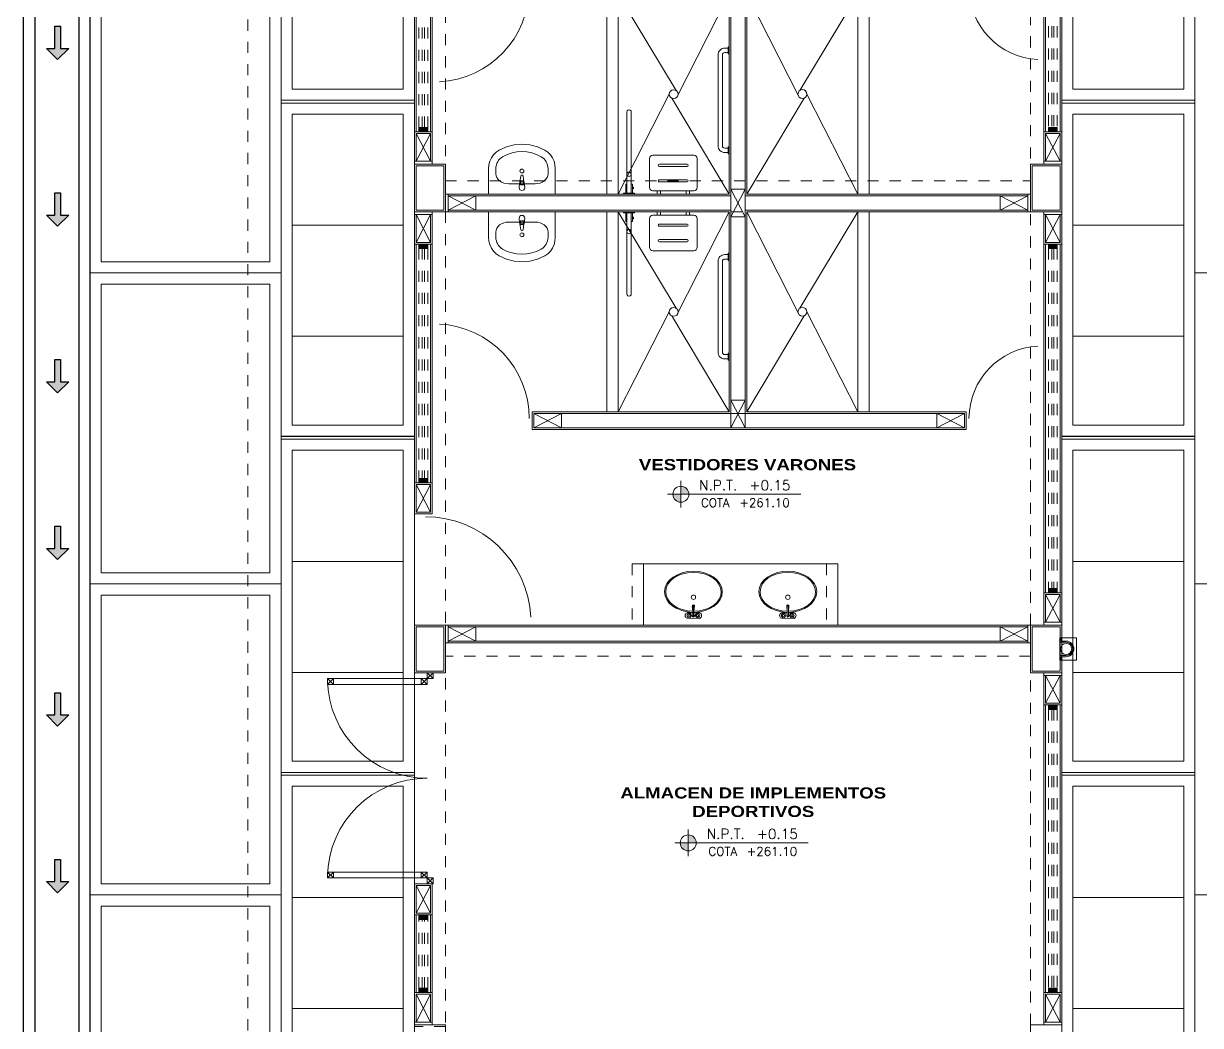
# Model space of a CAD drawing. Header units: metres. Extents: x 349703 to 349913, y 9282546 to 9282694.
# Drawn here: x 349797.55 to 349808.15, y 9282608.09 to 9282617.11 of the extents above; entities that cross this region are included whole.
import ezdxf
from ezdxf.enums import TextEntityAlignment as Align

# ---------------------------------------------------------------- set-up
doc = ezdxf.new("R2010")
doc.units = ezdxf.units.M
doc.header["$LTSCALE"] = 0.25
for name, pattern in [('01 nivel$0$HIDDEN2', [0.1875, 0.125, -0.0625]), ('DASHED', [1.524, 1.27, -0.254]), ('HIDDEN', [0.375, 0.25, -0.125])]:
    doc.linetypes.add(name, pattern=pattern)
for name, color, linetype, lineweight in [('.', 7, 'Continuous', 0), ('0_ CUNETAS', 160, 'Continuous', 5), ('0_VANOS', 30, 'Continuous', 9), ('ARQ-FONDO', 253, 'CONTINUOUS', 9), ('CUNETAS-RED', 5, 'CONTINUOUS', 18)]:
    doc.layers.add(name, color=color, linetype=linetype, lineweight=lineweight)
doc.styles.add('MOYO2', font='arialbd.ttf', dxfattribs={"width": 1.2})
doc.styles.add('TM-DIM', font='romans.shx')

# ---------------------------------------------------------------- blocks, each defined once
blk = doc.blocks.new('PUERTA METAL 180 PL')
at = {"layer": 'ARQ-FONDO', "lineweight": 0}
for p, q in [((0, -0.025), (0.05, 0.025)), ((0.05, -0.025), (0, 0.025)), ((1.75, -0.025), (1.8, 0.025)), ((1.8, -0.025), (1.75, 0.025)), ((0.05, -0.075), (0.1, -0.025)), ((0.1, -0.075), (0.05, -0.025)), ((1.7, -0.075), (1.75, -0.025)), ((1.75, -0.075), (1.7, -0.025)), ((0.05, -0.875), (0.1, -0.825)), ((0.1, -0.875), (0.05, -0.825)), ((1.7, -0.875), (1.75, -0.825)), ((1.75, -0.875), (1.7, -0.825))]:
    blk.add_line(p, q, dxfattribs=at)
at = {"layer": 'ARQ-FONDO'}
blk.add_lwpolyline([(0, -0.025), (0.05, -0.025), (0.05, 0.025), (0, 0.025)], close=True, dxfattribs=at)
at = {"layer": 'ARQ-FONDO', "lineweight": 20}
for points in [[(0.05, -0.025), (0, -0.025), (0, 0.025), (0.05, 0.025)], [(1.8, -0.025), (1.75, -0.025), (1.75, 0.025), (1.8, 0.025)], [(0.1, -0.075), (0.05, -0.075), (0.05, -0.025), (0.1, -0.025)], [(1.75, -0.075), (1.7, -0.075), (1.7, -0.025), (1.75, -0.025)], [(0.1, -0.875), (0.05, -0.875), (0.05, -0.825), (0.1, -0.825)], [(1.75, -0.875), (1.7, -0.875), (1.7, -0.825), (1.75, -0.825)]]:
    blk.add_lwpolyline(points, close=True, dxfattribs=at)
at = {"layer": 'ARQ-FONDO', "lineweight": 13}
for points in [[(0.1, -0.875), (0.1, -0.025), (0.05, -0.025), (0.05, -0.875)], [(1.7, -0.875), (1.7, -0.025), (1.75, -0.025), (1.75, -0.875)]]:
    blk.add_lwpolyline(points, close=True, dxfattribs=at)
at = {"layer": 'ARQ-FONDO', "lineweight": 0}
for centre, start, end in [((0.05, -0.025), 270.7041, 0), ((1.75, -0.025), 179.9997, 269.2959)]:
    blk.add_arc(centre, 0.85, start, end, dxfattribs=at)
blk = doc.blocks.new('*U738')
at = {"linetype": 'Continuous', "true_color": 0xbebebe}
for points in [[(3032.131, 1351.189), (3032.131, 1351.269), (3032.171, 1351.269), (3032.171, 1351.189)], [(3034.681, 1351.189), (3034.681, 1351.269), (3034.721, 1351.269), (3034.721, 1351.189)]]:
    blk.add_hatch(color=9, dxfattribs=at).paths.add_polyline_path(points)
at = {"layer": '0_VANOS', "linetype": 'Continuous'}
for p, q in [((3032.131, 1351.269), (3032.171, 1351.269)), ((3032.131, 1351.269), (3032.131, 1351.189)), ((3032.171, 1351.269), (3032.171, 1351.189)), ((3034.681, 1351.189), (3034.681, 1351.269)), ((3034.681, 1351.269), (3034.721, 1351.269)), ((3034.721, 1351.269), (3034.721, 1351.189)), ((3032.171, 1351.189), (3032.131, 1351.189)), ((3034.721, 1351.189), (3034.681, 1351.189))]:
    blk.add_line(p, q, dxfattribs=at)
at = {"layer": '0_VANOS', "linetype": '01 nivel$0$HIDDEN2', "ltscale": 0.5}
for p, q in [((3032.171, 1351.269), (3034.681, 1351.269)), ((3032.171, 1351.239), (3034.681, 1351.239)), ((3032.171, 1351.219), (3034.681, 1351.219)), ((3032.171, 1351.189), (3034.681, 1351.189))]:
    blk.add_line(p, q, dxfattribs=at)
at = {"layer": '0_VANOS', "linetype": '01 nivel$0$HIDDEN2'}
blk.add_line((3034.681, 1351.269), (3034.721, 1351.269), dxfattribs=at)
blk = doc.blocks.new('*U587')
at = {"linetype": 'Continuous', "true_color": 0xbebebe}
for points in [[(3032.131, 1351.189), (3032.131, 1351.269), (3032.171, 1351.269), (3032.171, 1351.189)], [(3035.231, 1351.189), (3035.231, 1351.269), (3035.271, 1351.269), (3035.271, 1351.189)]]:
    blk.add_hatch(color=9, dxfattribs=at).paths.add_polyline_path(points)
at = {"layer": '0_VANOS', "linetype": 'Continuous'}
for p, q in [((3032.131, 1351.269), (3032.171, 1351.269)), ((3032.131, 1351.269), (3032.131, 1351.189)), ((3032.171, 1351.269), (3032.171, 1351.189)), ((3035.231, 1351.189), (3035.231, 1351.269)), ((3035.231, 1351.269), (3035.271, 1351.269)), ((3035.271, 1351.269), (3035.271, 1351.189)), ((3032.171, 1351.189), (3032.131, 1351.189)), ((3035.271, 1351.189), (3035.231, 1351.189))]:
    blk.add_line(p, q, dxfattribs=at)
at = {"layer": '0_VANOS', "linetype": '01 nivel$0$HIDDEN2', "ltscale": 0.5}
for p, q in [((3032.171, 1351.269), (3035.23, 1351.269)), ((3032.171, 1351.239), (3035.231, 1351.239)), ((3032.171, 1351.219), (3035.231, 1351.219)), ((3032.171, 1351.189), (3035.231, 1351.189))]:
    blk.add_line(p, q, dxfattribs=at)
at = {"layer": '0_VANOS', "linetype": '01 nivel$0$HIDDEN2'}
blk.add_line((3035.231, 1351.269), (3035.271, 1351.269), dxfattribs=at)
blk = doc.blocks.new('*U739')
at = {"linetype": 'Continuous', "true_color": 0xbebebe}
for points in [[(3032.131, 1351.189), (3032.131, 1351.269), (3032.171, 1351.269), (3032.171, 1351.189)], [(3034.681, 1351.189), (3034.681, 1351.269), (3034.721, 1351.269), (3034.721, 1351.189)]]:
    blk.add_hatch(color=9, dxfattribs=at).paths.add_polyline_path(points)
at = {"layer": '0_VANOS', "linetype": 'Continuous'}
for p, q in [((3032.131, 1351.269), (3032.171, 1351.269)), ((3032.131, 1351.269), (3032.131, 1351.189)), ((3032.171, 1351.269), (3032.171, 1351.189)), ((3034.681, 1351.189), (3034.681, 1351.269)), ((3034.681, 1351.269), (3034.721, 1351.269)), ((3034.721, 1351.269), (3034.721, 1351.189)), ((3032.171, 1351.189), (3032.131, 1351.189)), ((3034.721, 1351.189), (3034.681, 1351.189))]:
    blk.add_line(p, q, dxfattribs=at)
at = {"layer": '0_VANOS', "linetype": '01 nivel$0$HIDDEN2', "ltscale": 0.5}
for p, q in [((3032.171, 1351.269), (3034.681, 1351.269)), ((3032.171, 1351.239), (3034.681, 1351.239)), ((3032.171, 1351.219), (3034.681, 1351.219)), ((3032.171, 1351.189), (3034.681, 1351.189))]:
    blk.add_line(p, q, dxfattribs=at)
at = {"layer": '0_VANOS', "linetype": '01 nivel$0$HIDDEN2'}
blk.add_line((3034.681, 1351.269), (3034.721, 1351.269), dxfattribs=at)
blk = doc.blocks.new('*U741')
at = {"linetype": 'Continuous', "true_color": 0xbebebe}
for points in [[(3032.131, 1351.189), (3032.131, 1351.269), (3032.171, 1351.269), (3032.171, 1351.189)], [(3032.791, 1351.189), (3032.791, 1351.269), (3032.831, 1351.269), (3032.831, 1351.189)]]:
    blk.add_hatch(color=9, dxfattribs=at).paths.add_polyline_path(points)
at = {"layer": '0_VANOS', "linetype": 'Continuous'}
for p, q in [((3032.131, 1351.269), (3032.171, 1351.269)), ((3032.131, 1351.269), (3032.131, 1351.189)), ((3032.171, 1351.269), (3032.171, 1351.189)), ((3032.791, 1351.189), (3032.791, 1351.269)), ((3032.791, 1351.269), (3032.831, 1351.269)), ((3032.831, 1351.269), (3032.831, 1351.189)), ((3032.171, 1351.189), (3032.131, 1351.189)), ((3032.831, 1351.189), (3032.791, 1351.189))]:
    blk.add_line(p, q, dxfattribs=at)
at = {"layer": '0_VANOS', "linetype": '01 nivel$0$HIDDEN2', "ltscale": 0.5}
for p, q in [((3032.171, 1351.269), (3032.791, 1351.269)), ((3032.171, 1351.239), (3032.791, 1351.239)), ((3032.171, 1351.219), (3032.791, 1351.219)), ((3032.171, 1351.189), (3032.791, 1351.189))]:
    blk.add_line(p, q, dxfattribs=at)
at = {"layer": '0_VANOS', "linetype": '01 nivel$0$HIDDEN2'}
blk.add_line((3032.791, 1351.269), (3032.831, 1351.269), dxfattribs=at)
blk = doc.blocks.new('*U932')
blk.add_arc((0.022, 0.048), 0.653, 0.1579, 87.0814)
blk = doc.blocks.new('*U933')
blk.add_arc((0.022, 0.048), 0.853, 0.1579, 87.0814)
blk = doc.blocks.new('BARRA DISC 2')
at = {"layer": 'ARQ-FONDO'}
for points in [[(-0.032, 0.008), (0.032, 0.008), (0.032, 0), (-0.032, 0)], [(0.868, 0.008), (0.932, 0.008), (0.932, 0), (0.868, 0)]]:
    blk.add_lwpolyline(points, close=True, dxfattribs=at)
blk.add_lwpolyline([(0.86, 0.1), (0.04, 0.1, 0.414214), (-0.02, 0.04), (-0.02, 0.008), (0.02, 0.008), (0.02, 0.04, -0.414214), (0.04, 0.06), (0.86, 0.06, -0.414214), (0.88, 0.04), (0.88, 0.008), (0.92, 0.008), (0.92, 0.04, 0.414214)], format="xyb", close=True, dxfattribs=at)
blk = doc.blocks.new('banca plegable disc')
at = {"layer": 'ARQ-FONDO', "linetype": 'Continuous'}
for points in [[(-0.03, 0.185, 0.414214), (-0.06, 0.215), (-0.32, 0.215, 0.414214), (-0.35, 0.185), (-0.35, -0.185, 0.414214), (-0.32, -0.215), (-0.06, -0.215, 0.414214), (-0.03, -0.185)], [(-0.25, -0.125, -1), (-0.27, -0.125), (-0.27, 0.125, -1), (-0.25, 0.125)], [(-0.11, -0.125, -1), (-0.13, -0.125), (-0.13, 0.125, -1), (-0.11, 0.125)]]:
    blk.add_lwpolyline(points, format="xyb", close=True, dxfattribs=at)
for points in [[(0, 0.115), (0, 0.145), (-0.03, 0.145), (-0.03, 0.115)], [(0, -0.115), (0, -0.145), (-0.03, -0.145), (-0.03, -0.115)]]:
    blk.add_lwpolyline(points, close=True, dxfattribs=at)
blk = doc.blocks.new('BARRA PLEGABLE')
at = {"layer": 'ARQ-FONDO'}
for points in [[(0.008, 0.05), (0.008, -0.05), (0, -0.05), (0, 0.05)], [(0.008, 0.03), (0.088, 0.03), (0.088, 0.02), (0.008, 0.02)], [(0.049, 0.039), (0.063, 0.039), (0.063, 0.03), (0.049, 0.03)], [(0.088, -0.03), (0.008, -0.03), (0.008, -0.02), (0.088, -0.02)]]:
    blk.add_lwpolyline(points, close=True, dxfattribs=at)
blk.add_lwpolyline([(0.008, -0.02), (0.738, -0.02, 1), (0.738, 0.02), (0.008, 0.02)], format="xyb", close=True, dxfattribs=at)
blk.add_circle((0.178, 0), 0.02, dxfattribs=at)
blk = doc.blocks.new('Lavabo 22')
at = {"layer": 'ARQ-FONDO', "linetype": 'Continuous'}
for p, q in [((-0.3, 0), (-0.3, -0.229)), ((0.3, 0), (-0.3, 0)), ((0.3, -0.229), (0.3, 0)), ((0.119, -0.092), (-0.119, -0.092)), ((-0.025, -0.057), (-0.021, -0.099)), ((-0.014, -0.097), (-0.014, -0.082)), ((-0.014, -0.082), (0.014, -0.082)), ((0.014, -0.082), (0.014, -0.097)), ((0.021, -0.099), (0.025, -0.057)), ((-0.235, -0.183), (-0.235, -0.229)), ((-0.018, -0.109), (-0.011, -0.162)), ((0.011, -0.162), (0.018, -0.109)), ((0.235, -0.183), (0.235, -0.229)), ((-0.3, -0.229), (-0.297, -0.263)), ((-0.297, -0.263), (-0.289, -0.295)), ((-0.289, -0.295), (-0.274, -0.326)), ((0.274, -0.326), (0.289, -0.295)), ((0.289, -0.295), (0.297, -0.263)), ((0.297, -0.263), (0.3, -0.229)), ((-0.274, -0.326), (-0.256, -0.353)), ((-0.256, -0.353), (-0.232, -0.377)), ((-0.232, -0.377), (-0.205, -0.396)), ((-0.205, -0.396), (-0.14, -0.426)), ((0.14, -0.426), (0.205, -0.396)), ((0.205, -0.396), (0.232, -0.377)), ((0.232, -0.377), (0.256, -0.353)), ((0.256, -0.353), (0.274, -0.326)), ((-0.14, -0.426), (-0.071, -0.444)), ((-0.071, -0.444), (0, -0.45)), ((0, -0.45), (0.071, -0.444)), ((0.071, -0.444), (0.14, -0.426))]:
    blk.add_line(p, q, dxfattribs=at)
blk.add_circle((0, -0.207), 0.0175, dxfattribs=at)
for centre, radius, start, end in [((0, -0.057), 0.025, 0, 180), ((0, -0.097), 0.0211, 185.1696, 212.771), ((0, -0.097), 0.0136, 180, 0), ((0, -0.097), 0.0211, 327.229, 354.8304), ((0, -0.097), 0.0211, 212.771, 327.229), ((0, -0.16), 0.0112, 187.1389, 352.8611)]:
    blk.add_arc(centre, radius, start, end, dxfattribs=at)
for centre, major_axis, ratio, start_param, end_param in [((-0.119, -0.183), (0.116, 0), 0.783646, 1.570796, 3.141593), ((0.119, -0.183), (0.116, 0), 0.783646, 0, 1.570796), ((-0.119, -0.229), (0, 0.121), 0.956522, 1.570796, 2.644618), ((0.119, -0.229), (0, 0.121), 0.956522, 3.638567, 4.712389), ((0, 0), (0, 0.382), 0.956522, 2.644618, 3.638567)]:
    blk.add_ellipse(centre, major_axis=major_axis, ratio=ratio, start_param=start_param, end_param=end_param, dxfattribs=at)
blk = doc.blocks.new('*U742')
at = {"linetype": 'Continuous', "true_color": 0xbebebe}
for points in [[(3032.131, 1351.189), (3032.131, 1351.269), (3032.171, 1351.269), (3032.171, 1351.189)], [(3033.691, 1351.189), (3033.691, 1351.269), (3033.731, 1351.269), (3033.731, 1351.189)]]:
    blk.add_hatch(color=9, dxfattribs=at).paths.add_polyline_path(points)
at = {"layer": '0_VANOS', "linetype": 'Continuous'}
for p, q in [((3032.131, 1351.269), (3032.171, 1351.269)), ((3032.131, 1351.269), (3032.131, 1351.189)), ((3032.171, 1351.269), (3032.171, 1351.189)), ((3033.691, 1351.189), (3033.691, 1351.269)), ((3033.691, 1351.269), (3033.731, 1351.269)), ((3033.731, 1351.269), (3033.731, 1351.189)), ((3032.171, 1351.189), (3032.131, 1351.189)), ((3033.731, 1351.189), (3033.691, 1351.189))]:
    blk.add_line(p, q, dxfattribs=at)
at = {"layer": '0_VANOS', "linetype": '01 nivel$0$HIDDEN2', "ltscale": 0.5}
for p, q in [((3032.171, 1351.269), (3033.691, 1351.269)), ((3032.171, 1351.239), (3033.691, 1351.239)), ((3032.171, 1351.219), (3033.691, 1351.219)), ((3032.171, 1351.189), (3033.691, 1351.189))]:
    blk.add_line(p, q, dxfattribs=at)
at = {"layer": '0_VANOS', "linetype": '01 nivel$0$HIDDEN2'}
blk.add_line((3033.691, 1351.269), (3033.731, 1351.269), dxfattribs=at)
blk = doc.blocks.new('Lav ovalado')
at = {"layer": 'ARQ-FONDO'}
for p, q in [((-0.022, 0.005), (-0.11, 0.005)), ((-0.022, -0.005), (-0.11, -0.005))]:
    blk.add_line(p, q, dxfattribs=at)
for points in [[(-0.064, -0.005), (-0.109, -0.01, -1.115964), (-0.109, 0.01), (-0.064, 0.005)], [(-0.05, 0.005), (-0.05, 0.057, -0.688608), (0, 0.057), (0, -0.057, -0.688608), (-0.05, -0.057)], [(-0.05, -0.057), (-0.05, -0.005, -0.688608)]]:
    blk.add_lwpolyline(points, format="xyb", dxfattribs=at)
for points in [[(-0.044, 0.049), (-0.025, 0.059), (-0.006, 0.049), (-0.006, 0.027), (-0.025, 0.016), (-0.044, 0.027)], [(-0.035, 0.038), (-0.03, 0.046), (-0.02, 0.046), (-0.015, 0.038), (-0.02, 0.029), (-0.03, 0.029)], [(-0.044, -0.028), (-0.025, -0.017), (-0.006, -0.028), (-0.006, -0.049), (-0.025, -0.06), (-0.044, -0.049)], [(-0.035, -0.039), (-0.03, -0.03), (-0.02, -0.03), (-0.015, -0.039), (-0.02, -0.047), (-0.03, -0.047)]]:
    blk.add_lwpolyline(points, close=True, dxfattribs=at)
blk.add_circle((-0.19, 0), 0.02, dxfattribs=at)
for centre, radius, start, end in [((-0.11, 0), 0.005, 90, 270), ((-0.022, 0), 0.01, 210, 150), ((-0.022, 0), 0.005, 270, 90)]:
    blk.add_arc(centre, radius, start, end, dxfattribs=at)
at = {"layer": 'ARQ-FONDO', "extrusion": (0, 0, -1)}
for major_axis, ratio, start_param, end_param in [((0, 0.26), 0.711538, 1.588351, 7.833073), ((0, 0.25), 0.7, 1.589053, 7.832236)]:
    blk.add_ellipse((-0.239, 0), major_axis=major_axis, ratio=ratio, start_param=start_param, end_param=end_param, dxfattribs=at)
blk = doc.blocks.new('*U588')
at = {"linetype": 'Continuous', "true_color": 0xbebebe}
for points in [[(3032.131, 1351.189), (3032.131, 1351.269), (3032.171, 1351.269), (3032.171, 1351.189)], [(3034.241, 1351.189), (3034.241, 1351.269), (3034.281, 1351.269), (3034.281, 1351.189)]]:
    blk.add_hatch(color=9, dxfattribs=at).paths.add_polyline_path(points)
at = {"layer": '0_VANOS', "linetype": 'Continuous'}
for p, q in [((3032.131, 1351.269), (3032.171, 1351.269)), ((3032.131, 1351.269), (3032.131, 1351.189)), ((3032.171, 1351.269), (3032.171, 1351.189)), ((3034.241, 1351.189), (3034.241, 1351.269)), ((3034.241, 1351.269), (3034.281, 1351.269)), ((3034.281, 1351.269), (3034.281, 1351.189)), ((3032.171, 1351.189), (3032.131, 1351.189)), ((3034.281, 1351.189), (3034.241, 1351.189))]:
    blk.add_line(p, q, dxfattribs=at)
at = {"layer": '0_VANOS', "linetype": '01 nivel$0$HIDDEN2', "ltscale": 0.5}
for p, q in [((3032.171, 1351.269), (3034.24, 1351.269)), ((3032.171, 1351.239), (3034.241, 1351.239)), ((3032.171, 1351.219), (3034.241, 1351.219)), ((3032.171, 1351.189), (3034.241, 1351.189))]:
    blk.add_line(p, q, dxfattribs=at)
at = {"layer": '0_VANOS', "linetype": '01 nivel$0$HIDDEN2'}
blk.add_line((3034.241, 1351.269), (3034.281, 1351.269), dxfattribs=at)
blk = doc.blocks.new('*U934')
blk.add_arc((0.021, 0.047), 0.954, 0.1579, 87.0814)
blk = doc.blocks.new('JUNTA VEREDA')
at = {"layer": 'ARQ-FONDO'}
blk.add_lwpolyline([(-0.013, 1.2), (0.012, 1.2), (0.012, 0), (-0.013, 0)], close=True, dxfattribs=at)
blk = doc.blocks.new('VESTIDORS')
at = {"layer": 'ARQ-FONDO', "lineweight": -2}
for p, q in [((349867.247, 9282579.038, -420.959), (349867.247, 9282581.628, -420.959)), ((349867.377, 9282579.038, -438.69), (349867.377, 9282581.628, 20.549)), ((349867.392, 9282579.038, -438.69), (349867.392, 9282581.628, 20.549)), ((349867.232, 9282579.138, -420.959), (349867.232, 9282581.428, -420.959)), ((349872.902, 9282579.038, -420.959), (349872.902, 9282580.638, 20.549)), ((349872.917, 9282579.038, -420.959), (349872.917, 9282580.638, -420.959)), ((349873.047, 9282579.038, -420.959), (349873.047, 9282580.638, -420.959)), ((349873.062, 9282579.138, -420.959), (349873.062, 9282580.538, -420.959)), ((349870.067, 9282580.278, -420.959), (349870.067, 9282578.478, -420.959)), ((349870.227, 9282580.278, -420.959), (349870.227, 9282578.478, -420.959)), ((349870.082, 9282580.173, -420.959), (349870.082, 9282578.523, -420.959)), ((349870.212, 9282580.173, -420.959), (349870.212, 9282578.523, -420.959)), ((349867.232, 9282578.773, 284.508), (349867.392, 9282578.773, 284.508)), ((349867.512, 9282578.478, -420.959), (349870.067, 9282578.478, -420.959)), ((349867.787, 9282578.463, 20.549), (349870.082, 9282578.463, -194.125)), ((349870.212, 9282578.463, -200.205), (349872.507, 9282578.463, -420.959)), ((349870.227, 9282578.478, -420.959), (349872.782, 9282578.478, -420.959)), ((349867.512, 9282578.318, -420.959), (349870.067, 9282578.318, -862.467)), ((349867.787, 9282578.333, -420.959), (349870.082, 9282578.333, -420.959)), ((349870.067, 9282576.518, -862.466), (349870.067, 9282578.318, -420.959)), ((349870.212, 9282578.333, -200.205), (349872.507, 9282578.333, -420.959)), ((349870.227, 9282578.318, -420.959), (349872.782, 9282578.318, -420.959)), ((349870.227, 9282576.518, -420.959), (349870.227, 9282578.318, -420.959)), ((349870.082, 9282576.613, -420.959), (349870.082, 9282578.273, -200.205)), ((349870.212, 9282576.613, -420.959), (349870.212, 9282578.273, -200.205)), ((349867.232, 9282574.888, -420.959), (349867.232, 9282578.028, -420.959)), ((349867.247, 9282574.888, -420.959), (349867.247, 9282578.028, -420.959)), ((349867.377, 9282574.888, -420.959), (349867.377, 9282578.028, -420.959)), ((349867.392, 9282574.888, -420.959), (349867.392, 9282578.028, -420.959)), ((349872.902, 9282578.028, -420.959), (349872.902, 9282575.878, -420.959)), ((349872.917, 9282578.028, -420.959), (349872.917, 9282575.878, -420.959)), ((349873.047, 9282578.028, -420.959), (349873.047, 9282575.878, -420.959)), ((349873.062, 9282578.028, -420.959), (349873.062, 9282575.878, -420.959)), ((349870.067, 9282576.518, -420.959), (349868.092, 9282576.518, -420.959)), ((349868.092, 9282576.358, -420.959), (349868.092, 9282576.518, -420.959)), ((349871.737, 9282576.503, -420.959), (349868.357, 9282576.503, -420.959)), ((349872.002, 9282576.518, -420.959), (349870.227, 9282576.518, -420.959)), ((349872.002, 9282576.358, -420.959), (349872.002, 9282576.518, -420.959)), ((349870.082, 9282576.373, -420.959), (349868.357, 9282576.373, -420.959)), ((349871.737, 9282576.373, -420.959), (349870.212, 9282576.373, -420.959)), ((349872.002, 9282576.358, -420.959), (349868.092, 9282576.358, -420.959)), ((349867.512, 9282574.598, -420.959), (349872.782, 9282574.598, -420.959)), ((349867.787, 9282574.583, -420.959), (349872.507, 9282574.583, -420.959)), ((349867.512, 9282574.438, -420.959), (349872.782, 9282574.438, -420.959)), ((349867.787, 9282574.453, -420.959), (349872.507, 9282574.453, -420.959)), ((349867.247, 9282571.288, -420.959), (349867.247, 9282573.878, -420.959)), ((349867.377, 9282571.288, -420.959), (349867.377, 9282573.878, -420.959)), ((349867.392, 9282571.288, -420.959), (349867.392, 9282573.878, -420.959)), ((349867.232, 9282571.488, -420.959), (349867.232, 9282573.778, -420.959)), ((349872.902, 9282571.288, -420.959), (349872.902, 9282571.988, -420.959)), ((349872.917, 9282571.288, -420.959), (349872.917, 9282571.988, -420.959)), ((349873.047, 9282571.288, -420.959), (349873.047, 9282571.988, -420.959)), ((349873.062, 9282571.488, -420.959), (349873.062, 9282571.988, -420.959))]:
    blk.add_line(p, q, dxfattribs=at)
at = {"layer": 'ARQ-FONDO'}
for p, q in [((349868.967, 9282580.278, 20.549), (349868.967, 9282578.478, 20.549)), ((349869.067, 9282580.278, 20.549), (349869.067, 9282578.478, 20.549)), ((349871.227, 9282580.277, 20.549), (349871.227, 9282578.478, 20.549)), ((349871.327, 9282580.277, 20.549), (349871.327, 9282578.478, 20.549)), ((349867.377, 9282579.023, 20.549), (349867.247, 9282578.773, 20.549)), ((349867.377, 9282578.773, 20.549), (349867.247, 9282579.023, 20.549)), ((349872.917, 9282579.023, 20.549), (349873.047, 9282578.773, 20.549)), ((349872.917, 9282578.773, 20.549), (349873.047, 9282579.023, 20.549)), ((349870.082, 9282578.523, -200.205), (349870.212, 9282578.273, -200.205)), ((349870.082, 9282578.273, -200.205), (349870.212, 9282578.523, -200.205)), ((349867.787, 9282578.463, 20.549), (349867.537, 9282578.333, 20.549)), ((349867.537, 9282578.463, 20.549), (349867.787, 9282578.333, 20.549)), ((349871.227, 9282578.468, 20.549), (349871.227, 9282578.468, 20.549)), ((349872.507, 9282578.463, 20.549), (349872.757, 9282578.333, 20.549)), ((349872.757, 9282578.463, 20.549), (349872.507, 9282578.333, 20.549)), ((349867.247, 9282578.043, 20.549), (349867.377, 9282578.293, 20.549)), ((349867.247, 9282578.293, 20.549), (349867.377, 9282578.043, 20.549)), ((349868.967, 9282576.518, -420.959), (349868.967, 9282578.318, -420.959)), ((349869.067, 9282576.518, -420.959), (349869.067, 9282578.318, -420.959)), ((349871.227, 9282576.518, 20.549), (349871.227, 9282578.318, 20.549)), ((349871.327, 9282576.518, 20.549), (349871.327, 9282578.318, 20.549)), ((349872.917, 9282578.043, 20.549), (349873.047, 9282578.293, 20.549)), ((349872.917, 9282578.293, 20.549), (349873.047, 9282578.043, 20.549)), ((349870.082, 9282576.373, -420.959), (349870.212, 9282576.623, -420.959)), ((349870.082, 9282576.623, -420.959), (349870.212, 9282576.373, -420.959)), ((349868.107, 9282576.373, -420.959), (349868.357, 9282576.503, -420.959)), ((349868.357, 9282576.373, -420.959), (349868.107, 9282576.503, -420.959)), ((349871.737, 9282576.373, -420.959), (349871.987, 9282576.503, -420.959)), ((349871.987, 9282576.373, -420.959), (349871.737, 9282576.503, -420.959)), ((349873.047, 9282575.613, 20.549), (349872.917, 9282575.863, 20.549)), ((349873.047, 9282575.863, 20.549), (349872.917, 9282575.613, 20.549)), ((349867.247, 9282574.873, 20.549), (349867.377, 9282574.623, 20.549)), ((349867.247, 9282574.623, 20.549), (349867.377, 9282574.873, 20.549)), ((349867.787, 9282574.583, 20.549), (349867.537, 9282574.453, 20.549)), ((349867.537, 9282574.583, 20.549), (349867.787, 9282574.453, 20.549)), ((349872.507, 9282574.583, 20.549), (349872.757, 9282574.453, 20.549)), ((349872.757, 9282574.583, 20.549), (349872.507, 9282574.453, 20.549)), ((349867.247, 9282573.893, 20.549), (349867.377, 9282574.143, 20.549)), ((349867.247, 9282574.143, 20.549), (349867.377, 9282573.893, 20.549)), ((349872.917, 9282572.003, -684.918), (349873.047, 9282572.253, -684.918)), ((349872.917, 9282572.253, -684.918), (349873.047, 9282572.003, -684.918)), ((349867.247, 9282571.273, 20.549), (349867.377, 9282571.023, 20.549)), ((349867.247, 9282571.023, 20.549), (349867.377, 9282571.273, 20.549)), ((349872.917, 9282571.273, 20.549), (349873.047, 9282571.023, 20.549)), ((349872.917, 9282571.023, 20.549), (349873.047, 9282571.273, 20.549))]:
    blk.add_line(p, q, dxfattribs=at)
at = {"layer": 'ARQ-FONDO', "lineweight": 0}
for p, q in [((349869.59, 9282579.41, -200.205), (349869.067, 9282580.278, -420.959)), ((349870.067, 9282580.278, -420.959), (349869.6, 9282579.355, -200.205)), ((349870.227, 9282580.278, -420.959), (349870.694, 9282579.355, -200.205)), ((349870.704, 9282579.41, -200.205), (349871.227, 9282580.277, 20.549)), ((349869.067, 9282578.478, 20.549), (349869.527, 9282579.378, -200.205)), ((349870.067, 9282578.478, -420.959), (349869.55, 9282579.341, -200.205)), ((349870.227, 9282578.478, -420.959), (349870.744, 9282579.341, -200.205)), ((349871.227, 9282578.478, 20.549), (349870.767, 9282579.377, -200.205)), ((349869.59, 9282577.45, -641.712), (349869.067, 9282578.318, -862.466)), ((349870.067, 9282578.318, -862.466), (349869.6, 9282577.395, -641.712)), ((349870.227, 9282578.318, 20.549), (349870.694, 9282577.395, 241.302)), ((349870.704, 9282577.45, 241.302), (349871.227, 9282578.317, 462.056)), ((349869.067, 9282576.518, -420.959), (349869.527, 9282577.418, -641.712)), ((349870.067, 9282576.518, -862.466), (349869.55, 9282577.381, -641.712)), ((349870.227, 9282576.518, 20.549), (349870.744, 9282577.381, 241.302)), ((349871.227, 9282576.518, 462.056), (349870.767, 9282577.417, 241.302))]:
    blk.add_line(p, q, dxfattribs=at)
at = {"layer": 'ARQ-FONDO', "linetype": 'HIDDEN', "ltscale": 0.7, "elevation": 20.549}
for points in [[(349874.562, 9282583.848), (349874.562, 9282569.068), (349865.732, 9282569.068), (349865.732, 9282583.848)], [(349867.512, 9282581.918), (349867.232, 9282581.918), (349867.232, 9282570.998), (349867.512, 9282570.998)], [(349873.062, 9282581.918), (349872.782, 9282581.918), (349872.782, 9282570.983), (349873.062, 9282570.983)], [(349872.782, 9282578.318), (349872.782, 9282578.598), (349867.512, 9282578.598), (349867.512, 9282578.318)], [(349872.782, 9282574.318), (349872.782, 9282574.598), (349867.512, 9282574.598), (349867.512, 9282574.318)]]:
    blk.add_lwpolyline(points, close=True, dxfattribs=at)
at = {"layer": 'ARQ-FONDO'}
for points, elevation in [([(349866.032, 9282582.322), (349866.032, 9282579.322), (349867.232, 9282579.322), (349867.232, 9282582.322)], -705.466), ([(349873.062, 9282582.322), (349873.062, 9282579.322), (349874.262, 9282579.322), (349874.262, 9282582.322)], 20.549), ([(349866.132, 9282582.222), (349866.132, 9282579.422), (349867.132, 9282579.422), (349867.132, 9282582.222)], -705.466), ([(349873.162, 9282582.222), (349873.162, 9282579.422), (349874.162, 9282579.422), (349874.162, 9282582.222)], 20.549), ([(349866.032, 9282579.297), (349866.032, 9282576.297), (349867.232, 9282576.297), (349867.232, 9282579.297)], -705.466), ([(349873.062, 9282579.297), (349873.062, 9282576.297), (349874.262, 9282576.297), (349874.262, 9282579.297)], 20.549), ([(349866.132, 9282579.197), (349866.132, 9282576.397), (349867.132, 9282576.397), (349867.132, 9282579.197)], -705.466), ([(349873.162, 9282579.197), (349873.162, 9282576.397), (349874.162, 9282576.397), (349874.162, 9282579.197)], 20.549), ([(349867.377, 9282578.773), (349867.377, 9282579.023), (349867.247, 9282579.023), (349867.247, 9282578.773)], 20.549), ([(349872.917, 9282578.773), (349872.917, 9282579.023), (349873.047, 9282579.023), (349873.047, 9282578.773)], 20.549), ([(349867.392, 9282578.748), (349867.392, 9282578.773), (349867.232, 9282578.773), (349867.232, 9282578.748)], 20.549), ([(349867.247, 9282578.733), (349867.247, 9282578.333), (349867.497, 9282578.333), (349867.497, 9282578.733)], 20.549), ([(349872.797, 9282578.733), (349872.797, 9282578.333), (349873.047, 9282578.333), (349873.047, 9282578.733)], 20.549), ([(349872.902, 9282578.773), (349872.902, 9282578.748), (349873.062, 9282578.748), (349873.062, 9282578.773)], 20.549), ([(349870.082, 9282578.273), (349870.082, 9282578.523), (349870.212, 9282578.523), (349870.212, 9282578.273)], -200.205), ([(349867.512, 9282578.478), (349867.537, 9282578.478), (349867.537, 9282578.318), (349867.512, 9282578.318)], 20.549), ([(349867.537, 9282578.463), (349867.787, 9282578.463), (349867.787, 9282578.333), (349867.537, 9282578.333)], 20.549), ([(349872.757, 9282578.463), (349872.507, 9282578.463), (349872.507, 9282578.333), (349872.757, 9282578.333)], 20.549), ([(349872.782, 9282578.478), (349872.757, 9282578.478), (349872.757, 9282578.318), (349872.782, 9282578.318)], 20.549), ([(349867.232, 9282578.318), (349867.232, 9282578.293), (349867.392, 9282578.293), (349867.392, 9282578.318)], 20.549), ([(349867.247, 9282578.293), (349867.247, 9282578.043), (349867.377, 9282578.043), (349867.377, 9282578.293)], 20.549), ([(349872.902, 9282578.293), (349872.902, 9282578.318), (349873.062, 9282578.318), (349873.062, 9282578.293)], 20.549), ([(349872.917, 9282578.293), (349872.917, 9282578.043), (349873.047, 9282578.043), (349873.047, 9282578.293)], 20.549), ([(349870.082, 9282576.623), (349870.082, 9282576.373), (349870.212, 9282576.373), (349870.212, 9282576.623)], -420.959), ([(349868.357, 9282576.373), (349868.107, 9282576.373), (349868.107, 9282576.503), (349868.357, 9282576.503)], -420.959), ([(349871.987, 9282576.373), (349871.737, 9282576.373), (349871.737, 9282576.503), (349871.987, 9282576.503)], -420.959), ([(349866.032, 9282576.271), (349866.032, 9282573.271), (349867.232, 9282573.271), (349867.232, 9282576.271)], -705.466), ([(349873.062, 9282576.271), (349873.062, 9282573.271), (349874.262, 9282573.271), (349874.262, 9282576.271)], 20.549), ([(349866.132, 9282576.171), (349866.132, 9282573.371), (349867.132, 9282573.371), (349867.132, 9282576.171)], -705.466), ([(349873.162, 9282576.171), (349873.162, 9282573.371), (349874.162, 9282573.371), (349874.162, 9282576.171)], 20.549), ([(349873.047, 9282575.863), (349873.047, 9282575.613), (349872.917, 9282575.613), (349872.917, 9282575.863)], 20.549), ([(349867.247, 9282574.623), (349867.247, 9282574.873), (349867.377, 9282574.873), (349867.377, 9282574.623)], 20.549), ([(349867.232, 9282574.623), (349867.232, 9282574.598), (349867.392, 9282574.598), (349867.392, 9282574.623)], 20.549), ([(349867.247, 9282574.583), (349867.247, 9282574.183), (349867.497, 9282574.183), (349867.497, 9282574.583)], 20.549), ([(349867.512, 9282574.598), (349867.537, 9282574.598), (349867.537, 9282574.438), (349867.512, 9282574.438)], 20.549), ([(349867.537, 9282574.583), (349867.787, 9282574.583), (349867.787, 9282574.453), (349867.537, 9282574.453)], 20.549), ([(349872.757, 9282574.583), (349872.507, 9282574.583), (349872.507, 9282574.453), (349872.757, 9282574.453)], 20.549), ([(349872.782, 9282574.598), (349872.757, 9282574.598), (349872.757, 9282574.438), (349872.782, 9282574.438)], 20.549), ([(349872.797, 9282574.583), (349872.797, 9282574.183), (349873.047, 9282574.183), (349873.047, 9282574.583)], 20.549), ([(349867.232, 9282574.168), (349867.232, 9282574.143), (349867.392, 9282574.143), (349867.392, 9282574.168)], 20.549), ([(349867.247, 9282574.143), (349867.247, 9282573.893), (349867.377, 9282573.893), (349867.377, 9282574.143)], 20.549), ([(349866.032, 9282573.246), (349866.032, 9282569.368), (349867.232, 9282569.368), (349867.232, 9282573.246)], -705.466), ([(349873.062, 9282573.246), (349873.062, 9282569.368), (349874.262, 9282569.368), (349874.262, 9282573.246)], 20.549), ([(349866.132, 9282573.146), (349866.132, 9282569.468), (349867.132, 9282569.468), (349867.132, 9282573.146)], -705.466), ([(349873.162, 9282573.146), (349873.162, 9282569.468), (349874.162, 9282569.468), (349874.162, 9282573.146)], 20.549), ([(349872.917, 9282572.253), (349872.917, 9282572.003), (349873.047, 9282572.003), (349873.047, 9282572.253)], -684.918), ([(349867.247, 9282571.023), (349867.247, 9282571.273), (349867.377, 9282571.273), (349867.377, 9282571.023)], 20.549), ([(349872.917, 9282571.023), (349872.917, 9282571.273), (349873.047, 9282571.273), (349873.047, 9282571.023)], 20.549), ([(349867.232, 9282571.023), (349867.232, 9282570.998), (349867.392, 9282570.998), (349867.392, 9282571.023)], 20.549), ([(349872.902, 9282571.023), (349872.902, 9282570.998), (349873.062, 9282570.998), (349873.062, 9282571.023)], 20.549)]:
    blk.add_lwpolyline(points, close=True, dxfattribs=dict(at, elevation=elevation))
at = {"layer": 'ARQ-FONDO', "lineweight": -2}
for points, elevation in [([(349867.392, 9282578.773), (349867.392, 9282579.038), (349867.232, 9282579.038), (349867.232, 9282578.773)], 20.549), ([(349872.902, 9282578.773), (349872.902, 9282579.038), (349873.062, 9282579.038), (349873.062, 9282578.773)], 20.549), ([(349867.232, 9282578.748), (349867.232, 9282578.318), (349867.512, 9282578.318), (349867.512, 9282578.748)], 20.549), ([(349872.782, 9282578.748), (349872.782, 9282578.318), (349873.062, 9282578.318), (349873.062, 9282578.748)], 20.549), ([(349867.232, 9282578.293), (349867.232, 9282578.028), (349867.392, 9282578.028), (349867.392, 9282578.293)], 20.549), ([(349872.902, 9282578.293), (349872.902, 9282578.028), (349873.062, 9282578.028), (349873.062, 9282578.293)], 20.549), ([(349873.062, 9282575.878), (349873.062, 9282575.598), (349872.902, 9282575.598), (349872.902, 9282575.878)], 20.549), ([(349867.232, 9282574.623), (349867.232, 9282574.888), (349867.392, 9282574.888), (349867.392, 9282574.623)], 20.549), ([(349867.232, 9282574.598), (349867.232, 9282574.168), (349867.512, 9282574.168), (349867.512, 9282574.598)], 20.549), ([(349872.782, 9282574.598), (349872.782, 9282574.168), (349873.062, 9282574.168), (349873.062, 9282574.598)], 20.549), ([(349867.232, 9282574.143), (349867.232, 9282573.878), (349867.392, 9282573.878), (349867.392, 9282574.143)], 20.549), ([(349872.902, 9282572.268), (349872.902, 9282571.988), (349873.062, 9282571.988), (349873.062, 9282572.268)], -684.918), ([(349867.232, 9282571.023), (349867.232, 9282571.288), (349867.392, 9282571.288), (349867.392, 9282571.023)], 20.549), ([(349872.902, 9282571.023), (349872.902, 9282571.288), (349873.062, 9282571.288), (349873.062, 9282571.023)], 20.549), ([(349867.662, 9282570.568), (349867.232, 9282570.568), (349867.232, 9282570.998), (349867.512, 9282570.998), (349867.512, 9282570.848), (349867.662, 9282570.848)], 20.549), ([(349872.632, 9282570.568), (349873.062, 9282570.568), (349873.062, 9282570.998), (349872.782, 9282570.998), (349872.782, 9282570.848), (349872.632, 9282570.848)], 20.549)]:
    blk.add_lwpolyline(points, close=True, dxfattribs=dict(at, elevation=elevation))
at = {"layer": 'ARQ-FONDO'}
for points, elevation in [([(349866.132, 9282578.197), (349867.132, 9282578.197)], -705.466), ([(349873.162, 9282578.197), (349874.162, 9282578.197)], 20.549), ([(349866.132, 9282577.197), (349867.132, 9282577.197)], -705.466), ([(349873.162, 9282577.197), (349874.162, 9282577.197)], 20.549), ([(349866.132, 9282575.171), (349867.132, 9282575.171)], -705.466), ([(349873.162, 9282575.171), (349874.162, 9282575.171)], 20.549), ([(349866.132, 9282574.171), (349867.132, 9282574.171)], -705.466), ([(349873.162, 9282574.171), (349874.162, 9282574.171)], 20.549), ([(349866.132, 9282572.146), (349867.132, 9282572.146)], -705.466), ([(349873.162, 9282572.146), (349874.162, 9282572.146)], 20.549), ([(349866.132, 9282571.146), (349867.132, 9282571.146)], -705.466), ([(349873.162, 9282571.146), (349874.162, 9282571.146)], 20.549)]:
    blk.add_lwpolyline(points, dxfattribs=dict(at, elevation=elevation))
at = {"layer": 'ARQ-FONDO', "lineweight": 0, "elevation": -420.959}
blk.add_lwpolyline([(349869.249, 9282574.598), (349870.999, 9282574.598), (349870.999, 9282575.148), (349869.249, 9282575.148)], close=True, dxfattribs=at)
at = {"layer": 'ARQ-FONDO', "linetype": 'DASHED', "lineweight": 0, "ltscale": 0.2, "elevation": -420.959}
for points in [[(349869.249, 9282574.598), (349869.249, 9282575.148), (349869.349, 9282575.148), (349869.349, 9282574.598), (349869.249, 9282574.598)], [(349870.999, 9282574.598), (349870.999, 9282575.148), (349871.099, 9282575.148), (349871.099, 9282574.598)]]:
    blk.add_lwpolyline(points, dxfattribs=at)
at = {"layer": 'ARQ-FONDO', "lineweight": 0}
for centre in [(349869.567, 9282579.378, -200.205), (349870.727, 9282579.377, -200.205), (349869.567, 9282577.418, -641.712), (349870.727, 9282577.417, 241.302)]:
    blk.add_circle(centre, 0.04, dxfattribs=at)
at = {"layer": 'ARQ-FONDO', "rotation": 270}
for name, p in [('*U738', (348516.083, 9285613.759, 20.549)), ('JUNTA VEREDA', (349866.032, 9282579.309, -705.466)), ('JUNTA VEREDA', (349873.062, 9282579.309, 20.549)), ('*U587', (348516.083, 9285610.159, -643.82)), ('*U588', (348521.753, 9285610.159, 20.549)), ('JUNTA VEREDA', (349866.032, 9282576.283, -705.466)), ('JUNTA VEREDA', (349873.062, 9282576.283, 20.549)), ('*U739', (348516.083, 9285606.009, 20.549)), ('JUNTA VEREDA', (349866.032, 9282573.258, -705.466)), ('JUNTA VEREDA', (349873.062, 9282573.258, 20.549))]:
    blk.add_blockref(name, p, dxfattribs=at)
at = {"layer": 'ARQ-FONDO', "xscale": -1, "rotation": 270}
for name, p in [('*U742', (348521.753, 9279546.906, 20.549)), ('*U741', (348521.753, 9279539.157, 20.549))]:
    blk.add_blockref(name, p, dxfattribs=at)
at = {"layer": 'ARQ-FONDO', "lineweight": 0, "xscale": -1}
for name, p, rotation in [('*U932', (349867.392, 9282580.388, 20.549), 179.9989647770426), ('BARRA DISC 2', (349870.227, 9282578.872, 20.549), 270.0088807015173), ('BARRA PLEGABLE', (349871.128, 9282578.318, -420.959), 90.0004105812884), ('*U933', (349872.902, 9282576.408, 20.549), 359.9997859396195), ('Lav ovalado', (349869.699, 9282574.658, -420.959), 90.11124801157992), ('Lav ovalado', (349870.549, 9282574.658, -420.959), 90.11124801157992)]:
    blk.add_blockref(name, p, dxfattribs=dict(at, rotation=rotation))
at = {"layer": 'ARQ-FONDO', "lineweight": 0}
for name, p, rotation in [('*U933', (349872.902, 9282580.388, 20.549), 180.0002140603804), ('BARRA PLEGABLE', (349871.128, 9282578.478, 20.549), 89.99958941871154), ('BARRA DISC 2', (349870.227, 9282577.913, 20.549), 269.9911192984827), ('*U932', (349867.392, 9282576.408, 20.549), 0.0010352229573695), ('*U934', (349873.012, 9282574.598, 20.549), 90.00093976797986)]:
    blk.add_blockref(name, p, dxfattribs=dict(at, rotation=rotation))
at = {"layer": 'ARQ-FONDO', "linetype": 'Continuous', "lineweight": 0, "xscale": -1}
for name, p, rotation in [('Lavabo 22', (349872.093, 9282578.478, -420.959), 179.9995894187115), ('banca plegable disc', (349870.73, 9282578.477, 20.549), 89.99958941871152)]:
    blk.add_blockref(name, p, dxfattribs=dict(at, rotation=rotation))
at = {"layer": 'ARQ-FONDO', "linetype": 'Continuous', "lineweight": 0}
for name, p, rotation in [('banca plegable disc', (349870.73, 9282578.318, -420.959), 90.00041058128848), ('Lavabo 22', (349872.093, 9282578.318, -420.959), 0.0004105812885037)]:
    blk.add_blockref(name, p, dxfattribs=dict(at, rotation=rotation))
at = {"layer": 'ARQ-FONDO', "lineweight": 0, "extrusion": (3.98853e-05, -0.005745, 0.999983), "xscale": -1.055588799763486, "yscale": 1.055588799763486, "zscale": 1.055588799763486, "rotation": 90.00005182971547}
blk.add_blockref('PUERTA METAL 180 PL', (349872.919, 9282421.164, -53296.607), dxfattribs=at)
blk = doc.blocks.new('*U591')
h = blk.add_hatch(color=251)
h.paths.add_polyline_path([(0.75, -0.1724), (0.75, -0.2324), (0.81, -0.2324, 0.414214)])
h.paths.add_polyline_path([(0.75, -0.2324), (0.69, -0.2324, 0.414214), (0.75, -0.2924)])
at = {"color": 2}
for p, q in [((0.75, -0.1324), (0.75, -0.3324)), ((0.65, -0.2324), (1.65, -0.2324))]:
    blk.add_line(p, q, dxfattribs=at)
blk.add_circle((0.75, -0.2324), 0.06, dxfattribs=at)
at = {"color": 2, "style": 'TM-DIM'}
blk.add_text('COTA', height=0.065, rotation=360, dxfattribs=at).set_placement((1.0088, -0.3282), align=Align.CENTER)
for tag, p, height in [('NIV_P', (0.8881, -0.2024), 0.075), ('VALOR_P', (1.2641, -0.2024), 0.075), ('COTA_P', (1.1884, -0.3282), 0.065)]:
    blk.add_attdef(tag, p, '', height=height, rotation=360, dxfattribs=at)
blk = doc.blocks.new('NOOMBRES VESTIDORES')
at = {"layer": 'ARQ-FONDO', "xscale": 1.199999999999999, "yscale": 1.199999999999999, "zscale": 1.199999999999999}
for p in [(350157.213, 9282425.502, 0), (350157.263, 9282420.269, 0), (350157.33, 9282417.13, 0)]:
    blk.add_blockref('*U591', p, dxfattribs=at).add_auto_attribs({'NIV_P': 'N.P.T.', 'COTA_P': '+261.10', 'VALOR_P': '+0.15'})
at = {"layer": 'ARQ-FONDO', "lineweight": -2, "char_height": 0.1, "width": 2.66669, "attachment_point": 8, "style": 'MOYO2'}
for s, insert in [('VESTIDORES MUJERES', (350158.729, 9282425.442)), ('VESTIDORES VARONES', (350158.763, 9282420.205)), ('ALMACEN DE IMPLEMENTOS DEPORTIVOS', (350158.815, 9282417.083))]:
    blk.add_mtext(s, dxfattribs=dict(at, insert=insert))
blk = doc.blocks.new('hdgyt')
at = {"layer": 'ARQ-FONDO'}
for p, q in [((-37274.723, -199270.573), (-37274.748, -199270.573)), ((-37274.723, -199270.527), (-37274.723, -199270.573)), ((-37274.713, -199270.527), (-37274.713, -199270.583)), ((-37274.593, -199270.527), (-37274.593, -199270.583)), ((-37274.583, -199270.527), (-37274.583, -199270.573)), ((-37274.583, -199270.573), (-37274.558, -199270.573)), ((-37274.713, -199270.583), (-37274.748, -199270.583)), ((-37274.593, -199270.583), (-37274.558, -199270.583))]:
    blk.add_line(p, q, dxfattribs=at)
at = {"layer": 'ARQ-FONDO', "lineweight": 5}
blk.add_lwpolyline([(-37274.553, -199270.433), (-37274.753, -199270.433), (-37274.753, -199270.583), (-37274.553, -199270.583)], close=True, dxfattribs=at)
at = {"layer": 'ARQ-FONDO'}
blk.add_circle((-37274.653, -199270.527), 0.05, dxfattribs=at)
for centre, radius, start, end in [((-37274.653, -199270.527), 0.07, 0, 180), ((-37274.653, -199270.527), 0.06, 0, 180), ((-37274.748, -199270.578), 0.005, 90, 270), ((-37274.558, -199270.578), 0.005, 270, 90)]:
    blk.add_arc(centre, radius, start, end, dxfattribs=at)
blk = doc.blocks.new('DWD')
at = {"layer": 'ARQ-FONDO'}
for p, q in [((349952.265, 9282606.467), (349952.265, 9282620.645)), ((349953.984, 9282620.645), (349953.984, 9282606.467)), ((349962.214, 9282606.467), (349962.214, 9282620.646))]:
    blk.add_line(p, q, dxfattribs=at)
at = {"layer": 'ARQ-FONDO', "flags": 128}
for points in [[(349953.884, 9282614.967), (349952.365, 9282614.967), (349952.365, 9282617.567), (349953.884, 9282617.567)], [(349953.884, 9282612.167), (349952.365, 9282612.167), (349952.365, 9282614.767), (349953.884, 9282614.767)], [(349953.884, 9282609.367), (349952.365, 9282609.367), (349952.365, 9282611.967), (349953.884, 9282611.967)], [(349953.884, 9282606.467), (349952.365, 9282606.467), (349952.365, 9282609.167), (349953.884, 9282609.167)]]:
    blk.add_lwpolyline(points, close=True, dxfattribs=at)
for points in [[(349953.984, 9282614.867), (349952.265, 9282614.867)], [(349964.43, 9282614.867), (349962.214, 9282614.867)], [(349953.984, 9282612.067), (349952.265, 9282612.067)], [(349964.43, 9282612.067), (349962.214, 9282612.067)], [(349953.984, 9282609.267), (349952.265, 9282609.267)], [(349964.43, 9282609.267), (349962.214, 9282609.267)]]:
    blk.add_lwpolyline(points, dxfattribs=at)
blk = doc.blocks.new('*U2185')
at = {"layer": '.', "lineweight": 30}
h = blk.add_hatch(color=1, dxfattribs=at)
h.dxf.hatch_style = 1
h.paths.add_polyline_path([(-0.025, -0.05), (-0.1, -0.05), (0, -0.15), (0.1, -0.05), (0.025, -0.05), (0.025, 0.15), (-0.025, 0.15)])
at = {"layer": '0_ CUNETAS', "color": 1, "lineweight": 30}
blk.add_lwpolyline([(-0.1, -0.05), (-0.025, -0.05), (-0.025, 0.15), (0.025, 0.15), (0.025, -0.05), (0.1, -0.05), (0, -0.15)], close=True, dxfattribs=at)
blk = doc.blocks.new('*U2181')
at = {"layer": '0_ CUNETAS', "color": 0, "linetype": 'ByBlock', "lineweight": -2, "transparency": 16777216}
for p in [(0, 21), (0, 19.5), (0, 18), (0, 16.5), (0, 15), (0, 13.5)]:
    blk.add_blockref('*U2185', p, dxfattribs=at)
blk = doc.blocks.new('drenaje')
at = {"layer": 'CUNETAS-RED', "lineweight": 30}
for p, q in [((79.995, -69.071), (79.995, -19.21)), ((79.395, -69.071), (79.395, -34.786))]:
    blk.add_line(p, q, dxfattribs=at)
at = {"layer": 'CUNETAS-RED', "lineweight": 30, "flags": 128}
blk.add_lwpolyline([(79.495, -34.179), (79.495, -69.071), (79.895, -69.071), (79.895, -19.31), (79.495, -19.31), (79.495, -34.179)], dxfattribs=at)
at = {"layer": 'CUNETAS-RED', "lineweight": 0}
blk.add_blockref('*U2181', (79.701, -79.601), dxfattribs=at)

msp = doc.modelspace()

# ---------------------------------------------------------------- block references
at = {"layer": 'ARQ-FONDO', "xscale": -1}
msp.add_blockref('VESTIDORS', (699674.132, 37.099, 705.466), dxfattribs=at)
at = {"layer": 'ARQ-FONDO'}
for name, p in [('DWD', (-154.114, 0)), ('NOOMBRES VESTIDORES', (-354.693, 192.884, 726.015))]:
    msp.add_blockref(name, p, dxfattribs=at)
at = {"layer": 'ARQ-FONDO', "xscale": -1, "rotation": 269.9996984645941}
msp.add_blockref('hdgyt', (549077.663, 9319885.086, 726.015), dxfattribs=at)
at = {"layer": 'CUNETAS-RED', "lineweight": 30}
msp.add_blockref('drenaje', (349718.156, 9282675.538), dxfattribs=at)

doc.saveas('drawing.dxf')
